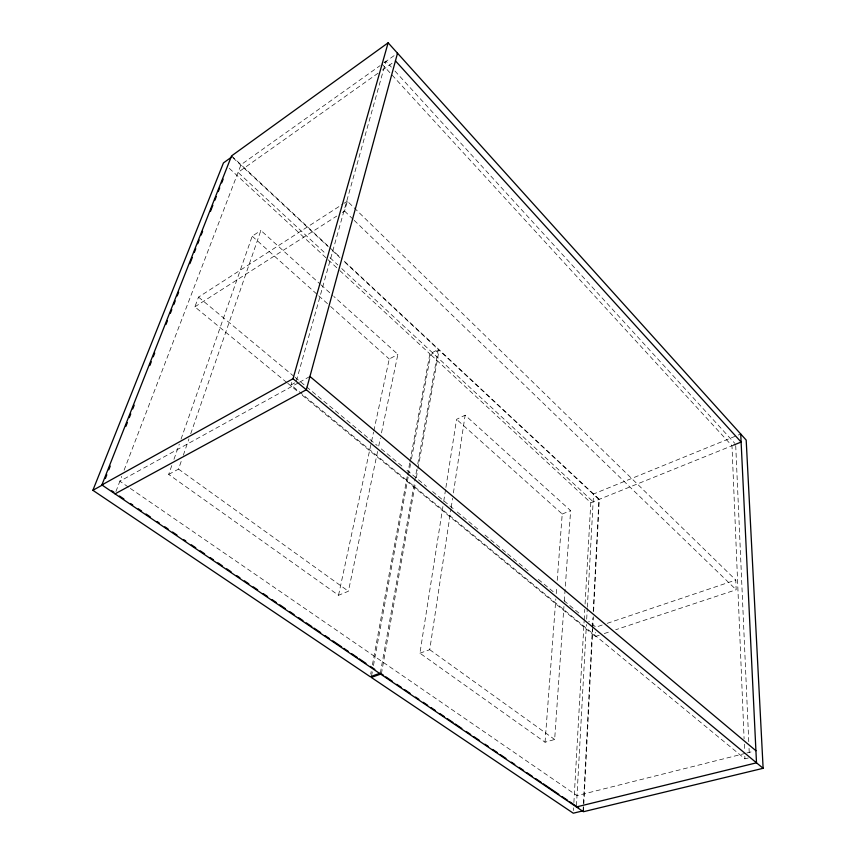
<?xml version="1.0" encoding="UTF-8"?>
<svg xmlns="http://www.w3.org/2000/svg" width="856" height="856" viewBox="0 0 856 856"><rect width="100%" height="100%" fill="white"/><g stroke="black" fill="none" stroke-linecap="round" stroke-linejoin="round"><path stroke-width="0.64" stroke-dasharray="4.28 3.21" d="M599.211 635.238L595.412 636.5L595.605 632.498M583.075 810.825L592.373 628.529M592.438 627.191L592.908 617.882M593.251 611.227L598.943 499.455L439.075 350.2L430.664 354.619L410.869 462.219M583.439 811.723L592.716 628.818M592.78 627.48L593.326 616.802M593.593 611.462L599.286 499.315L341.598 258.651M573.434 810.536L573.584 807.871M573.884 802.543L584.113 621.328M584.188 619.99L584.787 609.333M585.087 604.004L590.801 502.74L430.664 354.619M576.462 805.689L586.403 624.495M586.692 619.166L587.28 608.509M587.355 607.172L593.561 493.976L740.729 434.024M442.905 506.538L419.922 653.182L545.047 742.216L554.656 739.488L563.933 606.423M564.307 601.105L570.62 510.625L465.14 415.214L456.569 419.344L445.805 488.038M545.047 742.216L555.833 598.922M556.229 593.615L556.732 586.981M557.235 580.347L562.221 514.017L456.569 419.344M419.922 653.182L429.733 649.693L451.016 508.742M451.219 507.426L452.61 498.203M453.402 492.938L465.14 415.214M443.729 501.252L445.601 489.365M381.391 673.854L415.385 483.084M416.326 477.819L417.739 469.923M417.974 468.607L439.075 350.2M380.342 673.148L414.486 482.345M414.721 481.029L416.84 469.195M417.781 463.931L438.272 349.451L343.866 261.305M370.712 674.089L371.194 671.468M372.403 664.909L407.317 475.925M407.563 474.609L409.746 462.796M409.981 461.491L429.862 353.87L438.272 349.451M371.515 676.112L372.478 670.858M373.441 665.604L408.216 476.653M408.451 475.337L410.623 463.524M171.767 465.589L168.675 474.417L338.527 595.273L348.413 591.228L377.656 451.219M378.748 445.987L380.385 438.133M381.487 432.901L397.88 354.384L333.819 296.433M338.527 595.273L373.558 432.109M373.837 430.803L389.245 359.017L397.88 354.384M342.336 212.513L344.583 211.068L347.343 201.181L735.775 580.026L736.16 589.752L615.699 629.759M296.358 380.941L385.938 61.172L391.353 67.089M748.326 757.988L744.934 758.823L291.04 384.965L291.768 382.397M168.675 474.417L178.53 469.109L181.579 460.271M183.323 455.221L188.983 438.807M190.728 433.757L260.877 230.457L320.016 283.957M173.971 459.287L179.279 444.168M181.044 439.117L252.199 236.203L260.877 230.457M286.739 382.461L194.868 306.844L198.528 297.107L342.871 204.07M115.913 491.569L121.713 476.407M124.099 470.179L241.007 164.705L380.128 65.612M383.948 62.595L385.938 61.172M384.472 62.509L397.516 53.222M378.085 73.177L238.064 172.409L326.093 254.061M382.418 70.096L394.359 61.643M343.994 203.343L347.343 201.181M194.868 306.844L336.708 216.108M291.04 384.965L295.01 382.771M298.273 382.889L119.872 481.233L128.689 487.289M299.44 382.247L309.925 376.469M562.221 514.017L570.62 510.625M590.801 502.74L735.668 444.275M602.164 625.041L595.862 627.17L588.671 621.199M607.204 623.339L735.775 580.026M604.283 633.547L610.628 631.439M745.544 753.323L577.019 795.62L129.791 488.048M746.849 752.991L753.323 751.365M178.53 469.109L348.413 591.228M429.733 649.693L554.656 739.488M287.776 383.306L298.102 391.802M302.232 395.205L595.412 636.5M198.528 297.107L294.015 376.426M295.042 377.282L377.175 445.505M381.284 448.919L402.844 466.83M406.953 470.244L426.459 486.443M432.612 491.558L453.156 508.614M457.254 512.027L478.814 529.939M484.978 535.054L506.538 552.965M507.565 553.821L529.126 571.733M538.37 579.405L554.795 593.048M564.04 600.73L580.464 614.373M252.199 236.203L317.747 294.935M318.732 295.823L329.656 305.613M330.651 306.512L389.245 359.017M321 284.845L332.834 295.545M229.322 168.364L327.142 258.854M328.126 259.764L338.88 269.715M339.864 270.614L429.862 353.87M330.009 257.688L337.831 264.953M341.747 268.581L593.133 501.744M231.569 155.899L328.907 246.796M329.881 247.705L340.624 257.742M232.907 157.718L328.287 246.763M332.182 250.401L339.971 257.667M344.583 211.068L353.218 219.425M354.181 220.356L736.16 589.752M381.947 64.018L731.987 445.762L744.099 738.846M394.958 71.037L734.758 443.29M735.721 445.612L748.754 741.703M749.043 748.369L749.278 753.697M744.324 744.174L744.538 749.503M744.816 756.158L744.934 758.823"/><path stroke-width="1.28" d="M397.516 53.222L306.33 389.758L115.036 493.869M101.885 484.945L293.02 378.737L388.132 42.8L746.186 440.08L763.124 768.303L583.439 811.723L101.885 484.945L231.569 155.899L388.132 42.8M105.342 478.525L106.807 474.791M108.766 469.826L110.231 466.103M125.875 426.352L127.341 422.629M129.288 417.653L130.754 413.93M132.712 408.965L134.178 405.241M149.821 365.491L151.287 361.767M153.245 356.791L154.711 353.068M165.946 324.499L167.412 320.775M170.344 313.317L171.81 309.594M173.768 304.629L175.234 300.895M177.192 295.93L178.658 292.206M189.893 263.637L192.343 257.421M194.301 252.456L195.767 248.732M197.715 243.757L199.181 240.033M201.139 235.068L202.605 231.334M210.426 211.464L212.866 205.258M214.824 200.283L216.29 196.559M218.248 191.594L219.714 187.86M221.672 182.895L223.138 179.172M380.342 673.148L370.22 676.722L92.876 490.306L223.448 162.929L231.933 156.809M92.876 490.306L102.902 484.731M733.72 445.045L741.114 442.06L395.451 60.872M576.398 806.951L756.501 762.814L740.729 434.024M583.075 810.825L573.285 813.2L371.269 677.417L381.391 673.854L383.595 675.352M111.74 490.734L113.955 492.243M119.476 495.988L123.895 498.995M130.529 503.499L132.744 504.997M138.265 508.753L141.582 511.011M146.001 514.007L150.431 517.013M157.065 521.518L159.269 523.016M164.801 526.772L168.118 529.019M172.538 532.025L176.957 535.032M183.591 539.526L185.795 541.035M191.327 544.79L195.746 547.787M200.165 550.793L204.595 553.789M210.116 557.545L213.433 559.803M217.852 562.799L222.282 565.805M226.701 568.812L231.12 571.808M236.641 575.564L239.958 577.811M244.388 580.817L248.807 583.824M253.226 586.82L257.645 589.827M263.177 593.582L267.596 596.578M272.015 599.585L276.435 602.592M279.752 604.839L285.283 608.595M289.703 611.591L294.122 614.597M298.551 617.604L302.971 620.6M306.288 622.858L311.809 626.603M314.024 628.111L320.658 632.616M325.077 635.612L329.496 638.619M332.813 640.866L341.651 646.879M343.866 648.377L348.285 651.384M351.602 653.631L357.134 657.387M359.338 658.885L365.972 663.389M370.391 666.396L374.821 669.392M385.799 676.85L392.412 681.344M396.82 684.34L401.229 687.325M404.535 689.572L410.045 693.317M415.556 697.062L418.862 699.309M423.271 702.295L427.679 705.291M430.985 707.538L435.394 710.534M439.802 713.53L444.211 716.525M447.517 718.762L453.027 722.507M455.232 724.005L461.844 728.499M466.253 731.495L470.661 734.48M473.967 736.727L479.478 740.472M484.988 744.217L488.295 746.464M492.703 749.449L497.111 752.445M500.418 754.692L505.928 758.437M511.439 762.182L514.745 764.419M519.153 767.415L523.562 770.411M526.868 772.658L532.379 776.403M535.685 778.639L541.195 782.384M543.4 783.882L558.829 794.357M562.135 796.604L567.646 800.349M569.85 801.847L578.667 807.839M293.02 378.737L763.124 768.303M309.925 376.469L755.923 750.723"/></g></svg>
